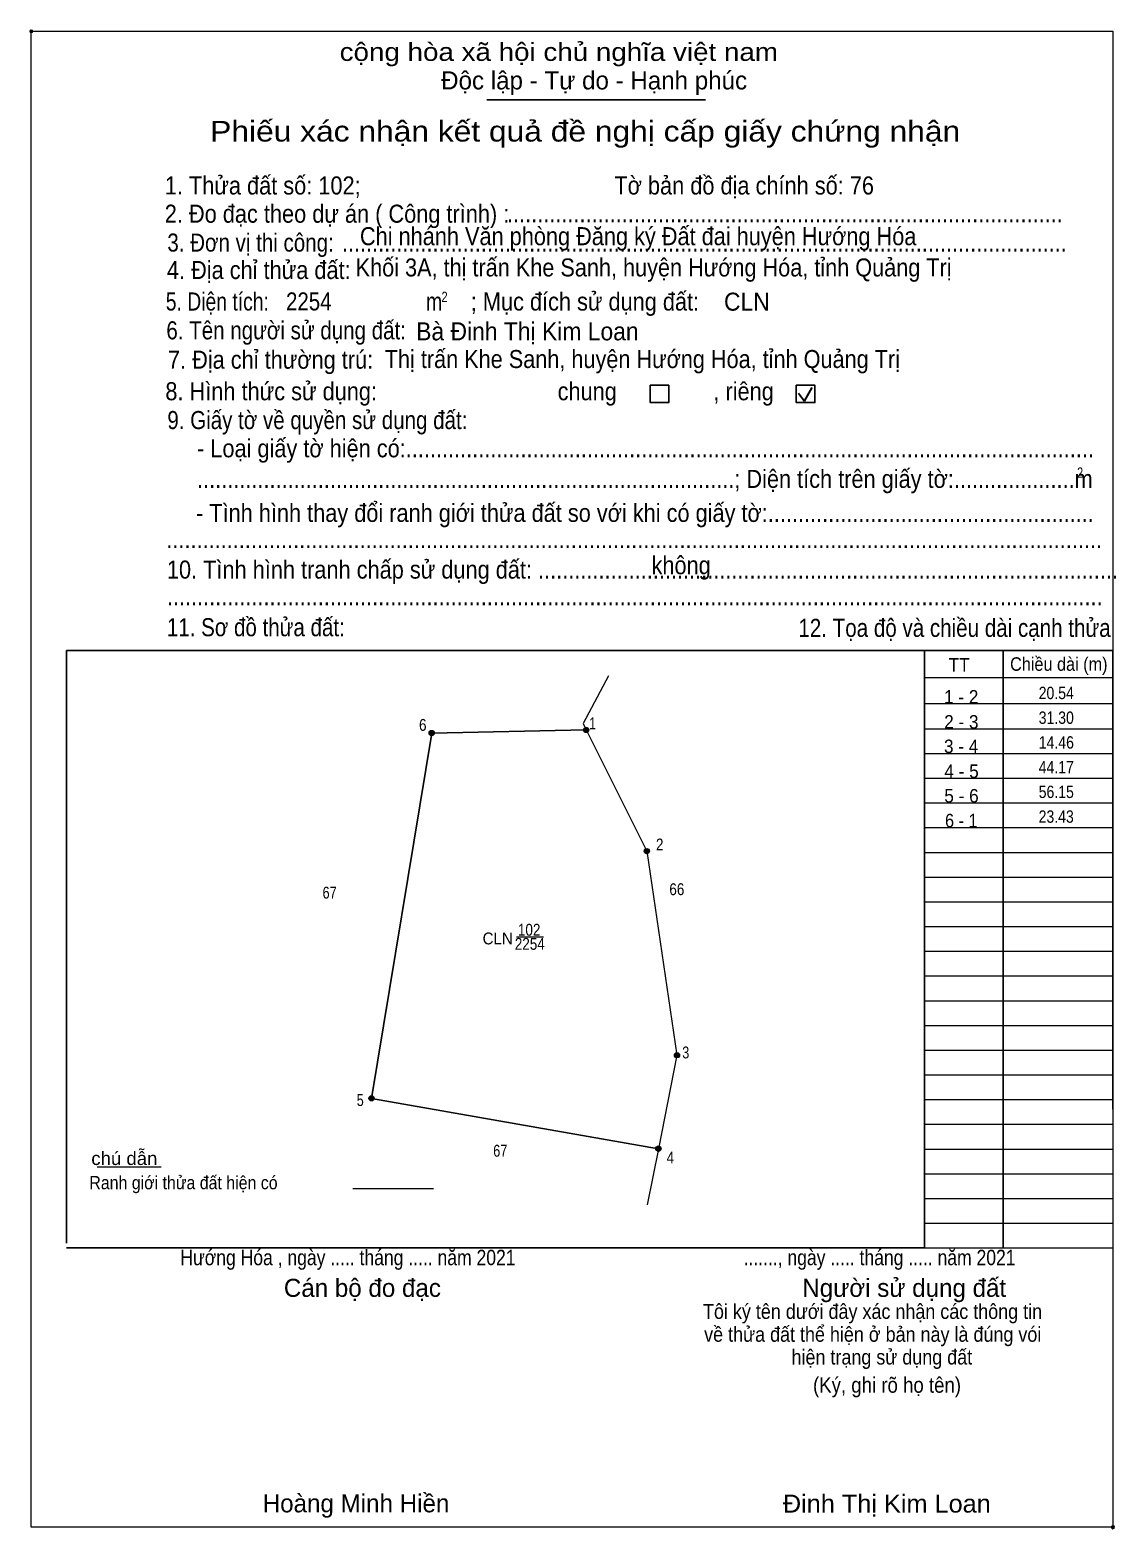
# Model space of a CAD drawing. Header units: metres. Extents: x 552193 to 553009, y 1838990 to 1839218.
# Drawn here: x 552193.4 to 552358.1, y 1838990.3 to 1839217.8 of the extents above; entities that cross this region are included whole.
import ezdxf
from ezdxf.enums import TextEntityAlignment as Align

# ---------------------------------------------------------------- set-up
doc = ezdxf.new("R2010")
doc.units = ezdxf.units.M
doc.header["$LTSCALE"] = 0.8
doc.header["$PDMODE"] = 32
doc.header["$PDSIZE"] = 0.4
for name, color, linetype, lineweight in [('1', 7, 'Continuous', 13), ('10', 7, 'Continuous', 13), ('15', 7, 'Continuous', 13), ('17', 7, 'Continuous', 13), ('2', 7, 'Continuous', 25), ('30', 7, 'Continuous', 13), ('6', 7, 'Continuous', 13), ('63', 7, 'Continuous', 13)]:
    doc.layers.add(name, color=color, linetype=linetype, lineweight=lineweight)

msp = doc.modelspace()

# ---------------------------------------------------------------- hatches: boundary and pattern name
at = {"layer": '63'}
for points in [[(552254.72, 1839111.17, 1), (552253.92, 1839111.17, 1)], [(552254.57, 1839111.17, 1), (552254.07, 1839111.17, 1)], [(552278.15, 1839111.64, 1), (552277.35, 1839111.64, 1)], [(552278, 1839111.64, 1), (552277.5, 1839111.64, 1)], [(552287.35, 1839093.27, 1), (552286.55, 1839093.27, 1)], [(552287.2, 1839093.27, 1), (552286.7, 1839093.27, 1)], [(552291.92, 1839062.31, 1), (552291.12, 1839062.31, 1)], [(552245.6, 1839055.77, 1), (552244.8, 1839055.77, 1)], [(552289.1, 1839048.13, 1), (552288.3, 1839048.13, 1)]]:
    msp.add_hatch(color=256, dxfattribs=at).paths.add_polyline_path(points)

# ---------------------------------------------------------------- linework, layer by layer
at = {"layer": '1'}
msp.add_lwpolyline([(552277.75, 1839111.64), (552286.95, 1839093.27), (552291.52, 1839062.31), (552288.7, 1839048.13), (552245.2, 1839055.77), (552254.32, 1839111.17)], close=True, dxfattribs=at)
at = {"layer": '15'}
for p, q in [((552281.13, 1839119.83), (552277.27, 1839112.6)), ((552286.95, 1839093.27), (552291.52, 1839062.31))]:
    msp.add_line(p, q, dxfattribs=at)
for points in [[(552277.27, 1839112.6), (552277.75, 1839111.64), (552286.95, 1839093.27)], [(552291.52, 1839062.31), (552288.7, 1839048.13), (552287.01, 1839039.62)]]:
    msp.add_lwpolyline(points, dxfattribs=at)
at = {"layer": '17'}
msp.add_line((552203.6, 1839045.38), (552213.27, 1839045.38), dxfattribs=at)
at = {"layer": '2'}
for p, q in [((552262.69, 1839207.21), (552295.86, 1839207.21)), ((552198.95, 1839123.71), (552329.07, 1839123.71)), ((552198.95, 1839033.82), (552198.95, 1839123.71)), ((552329.07, 1839123.71), (552329.07, 1839033.08)), ((552329.07, 1839033.08), (552198.95, 1839033.08))]:
    msp.add_line(p, q, dxfattribs=at)
at = {"layer": '2', "lineweight": 35}
for p, q in [((552310.88, 1839161.53), (552312.02, 1839163.57)), ((552309.95, 1839162.75), (552310.88, 1839161.53))]:
    msp.add_line(p, q, dxfattribs=at)
at = {"layer": '2', "lineweight": 13}
msp.add_lwpolyline([(552193.6, 1839217.61), (552357.64, 1839217.61), (552357.64, 1838990.73), (552193.6, 1838990.73)], close=True, dxfattribs=at)
at = {"layer": '2'}
for points in [[(552287.46, 1839163.92), (552290.28, 1839163.92), (552290.28, 1839161.29), (552287.46, 1839161.29)], [(552309.62, 1839163.92), (552312.44, 1839163.92), (552312.44, 1839161.29), (552309.62, 1839161.29)]]:
    msp.add_lwpolyline(points, close=True, dxfattribs=at)
at = {"layer": '2', "lineweight": 13}
msp.add_lwpolyline([(552277.75, 1839111.64), (552254.32, 1839111.17), (552245.2, 1839055.77), (552288.7, 1839048.13)], dxfattribs=at)
at = {"layer": '2'}
for p in [(552193.6, 1839217.61), (552357.64, 1838990.73)]:
    msp.add_point(p, dxfattribs=at)
at = {"layer": '30', "lineweight": 25}
for p, q in [((552329.07, 1839054.14), (552329.07, 1839123.71)), ((552341.01, 1839123.71), (552341.01, 1839033.08))]:
    msp.add_line(p, q, dxfattribs=at)
at = {"layer": '30'}
for p, q in [((552329.07, 1839119.62), (552357.64, 1839119.62)), ((552329.07, 1839115.64), (552357.64, 1839115.64)), ((552328.99, 1839111.82), (552357.56, 1839111.82)), ((552329.07, 1839108.09), (552357.64, 1839108.09)), ((552329.07, 1839104.33), (552357.64, 1839104.33)), ((552329.07, 1839100.58), (552357.64, 1839100.58)), ((552329.07, 1839096.83), (552357.64, 1839096.83)), ((552329.07, 1839093.08), (552357.64, 1839093.08)), ((552329.07, 1839089.33), (552357.64, 1839089.33)), ((552329.07, 1839085.58), (552357.64, 1839085.58)), ((552329.07, 1839081.83), (552357.64, 1839081.83)), ((552329.07, 1839078.08), (552357.64, 1839078.08)), ((552329.07, 1839074.33), (552357.64, 1839074.33)), ((552329.07, 1839070.58), (552357.64, 1839070.58)), ((552329.07, 1839066.83), (552357.64, 1839066.83)), ((552329.07, 1839063.08), (552357.64, 1839063.08)), ((552329.07, 1839059.33), (552357.64, 1839059.33)), ((552329.07, 1839055.58), (552357.64, 1839055.58)), ((552329.07, 1839051.83), (552357.64, 1839051.83)), ((552329.07, 1839048.08), (552357.64, 1839048.08)), ((552329.07, 1839048.07), (552357.64, 1839048.07)), ((552329.07, 1839044.33), (552357.64, 1839044.33)), ((552329.07, 1839040.58), (552357.64, 1839040.58)), ((552329.07, 1839036.83), (552357.64, 1839036.83)), ((552329.07, 1839033.08), (552357.64, 1839033.08))]:
    msp.add_line(p, q, dxfattribs=at)
at = {"layer": '30', "lineweight": 25}
msp.add_lwpolyline([(552329.07, 1839123.71), (552357.64, 1839123.71), (552357.64, 1839054.14)], dxfattribs=at)
at = {"layer": '6'}
msp.add_line((552242.38, 1839042.12), (552254.6, 1839042.12), dxfattribs=at)
at = {"layer": '63'}
msp.add_line((552267.2, 1839080.26), (552271.27, 1839080.26), dxfattribs=at)
for centre, radius in [((552254.32, 1839111.17), 0.4), ((552254.32, 1839111.17), 0.25), ((552277.75, 1839111.64), 0.4), ((552277.75, 1839111.64), 0.25), ((552286.95, 1839093.27), 0.4), ((552286.95, 1839093.27), 0.25), ((552291.52, 1839062.31), 0.4), ((552245.2, 1839055.77), 0.4), ((552288.7, 1839048.13), 0.4)]:
    msp.add_circle(centre, radius, dxfattribs=at)

# ---------------------------------------------------------------- texts
at = {"layer": '1'}
for s, width, p in [('102', 0.85, (552269.1, 1839080.44)), ('CLN', 0.95, (552264.33, 1839079.12)), ('2254', 0.85, (552269.2, 1839078.3))]:
    msp.add_text(s, height=1.8, dxfattribs=dict(at, width=width)).set_placement(p, align=Align.CENTER)
at = {"layer": '10'}
for s, height, width, p in [('1 - 2', 2.046, 0.95, (552334.63, 1839115.64)), ('2 - 3', 2.046, 0.95, (552334.65, 1839111.85)), ('3 - 4', 2.046, 0.95, (552334.62, 1839108.14)), ('4 - 5', 2.046, 0.95, (552334.68, 1839104.36)), ('5 - 6', 2.046, 0.95, (552334.67, 1839100.64)), ('6 - 1', 2.05, 0.9, (552334.64, 1839096.88))]:
    msp.add_text(s, height=height, dxfattribs=dict(at, width=width)).set_placement(p, align=Align.CENTER)
at = {"layer": '15'}
for s, width, p in [('67', 0.8, (552238.84, 1839086.07)), ('66', 0.85, (552291.5, 1839086.59)), ('67', 0.8, (552264.72, 1839046.92))]:
    msp.add_text(s, height=1.8, dxfattribs=dict(at, width=width)).set_placement(p, align=Align.CENTER)
at = {"layer": '2'}
for s, height, width, p in [('cộng hòa xã hội chủ nghĩa việt nam', 2.738, 1.15, (552240.36, 1839213.12)), ('1. Thửa đất số: 102;                                          Tờ bản đồ địa chính số: 76', 2.74, 0.9, (552213.84, 1839192.86)), ('2. Đo đạc theo dự án ( Công trình) : ', 2.74, 0.9, (552213.84, 1839188.58)), ('............................................................................................', 2.74, 0.9, (552265.74, 1839188.66)), ('3. Đơn vị thi công:', 2.74, 0.85, (552214.23, 1839184.2)), ('Chi nhánh Văn phòng Đăng ký Đất đai huyện Hướng Hóa', 2.737, 0.9, (552243.44, 1839185.17)), ('........................................................................................................................', 2.74, 0.9, (552240.7, 1839184.2)), ('4. Địa chỉ thửa đất:', 2.74, 0.9, (552214.16, 1839180.04)), ('Khối 3A, thị trấn Khe Sanh, huyện Hướng Hóa, tỉnh Quảng Trị', 2.73, 0.9, (552242.79, 1839180.43)), ('5. Diện tích:', 2.74, 0.8, (552213.99, 1839175.26)), ('2254', 2.73, 0.85, (552232.23, 1839175.28)), ('m', 2.74, 0.8, (552253.47, 1839175.26)), ('2', 1.56, 0.8, (552255.81, 1839176.56)), ('; Mục đích sử dụng đất:', 2.738, 0.9, (552260.25, 1839175.26)), ('CLN', 2.73, 0.95, (552298.65, 1839175.24)), ('6. Tên người sử dụng đất:', 2.74, 0.85, (552214.08, 1839170.89)), ('Bà Đinh Thị Kim Loan', 2.73, 0.95, (552251.97, 1839170.74)), ('7. Địa chỉ thường trú:', 2.74, 0.9, (552214.32, 1839166.44)), ('Thị trấn Khe Sanh, huyện Hướng Hóa, tỉnh Quảng Trị', 2.73, 0.9, (552247.2, 1839166.54)), ('8. Hình thức sử dụng:', 2.74, 0.9, (552213.93, 1839161.65)), ('chung                , riêng', 2.738, 0.9, (552273.42, 1839161.65)), ('9. Giấy tờ về quyền sử dụng đất:', 2.74, 0.85, (552214.23, 1839157.28)), ('     - Loại giấy tờ hiện có:..................................................................................................................', 2.738, 0.9, (552214.16, 1839153)), ('     .........................................................................................; Diện tích trên giấy tờ:....................m', 2.738, 0.9, (552214.16, 1839148.36)), ('2', 1.56, 0.8, (552352.2, 1839149.9)), ('     - Tình hình thay đổi ranh giới thửa đất so với khi có giấy tờ:......................................................', 2.738, 0.9, (552214, 1839143.2)), ('...........................................................................................................................................................', 2.738, 0.9, (552214.08, 1839139.22)), ('10. Tình hình tranh chấp sử dụng đất: ................................................................................................', 2.74, 0.9, (552214.16, 1839134.6)), ('không', 2.738, 0.9, (552287.66, 1839135.26)), ('...........................................................................................................................................................', 2.738, 0.9, (552214.16, 1839130.56)), ('11. Sơ đồ thửa đất:', 2.74, 0.85, (552214.16, 1839125.86)), ('12. Tọa độ và chiều dài cạnh thửa', 2.745, 0.85, (552309.93, 1839125.76)), ('Hướng Hóa , ngày ..... tháng ..... năm 2021', 2.34, 0.85, (552216.2, 1839030.46)), ('......., ngày ..... tháng ..... năm 2021', 2.34, 0.85, (552301.62, 1839030.46)), ('(Ký, ghi rõ họ tên)', 2.347, 0.9, (552312.15, 1839011.12)), ('Đinh Thị Kim Loan', 2.73, 1.05, (552307.58, 1838992.94))]:
    msp.add_text(s, height=height, dxfattribs=dict(at, width=width)).set_placement(p)
for s, height, p in [('Độc lập - Tự do - Hạnh phúc', 2.738, (552255.75, 1839208.8)), ('Cán bộ đo đạc', 2.738, (552231.9, 1839025.66)), ('Người sử dụng đất', 2.738, (552310.53, 1839025.66)), ('Hoàng Minh Hiền', 2.74, (552228.69, 1838992.98))]:
    msp.add_text(s, height=height, dxfattribs=at).set_placement(p)
for s, height, width, p in [('Phiếu xác nhận kết quả đề nghị cấp giấy chứng nhận', 3.13, 1.15, (552277.6, 1839200.89)), ('Tôi ký tên dưới đây xác nhận các thông tin', 2.262, 0.9, (552321.18, 1839022.32)), ('về thửa đất thể hiện ở bản này là đúng vói', 2.262, 0.9, (552321.21, 1839018.85)), ('hiện trạng sử dụng đất', 2.262, 0.9, (552322.59, 1839015.4))]:
    msp.add_text(s, height=height, dxfattribs=dict(at, width=width)).set_placement(p, align=Align.CENTER)
msp.add_text('.', height=0.782, dxfattribs=at).set_placement((552357.6, 1838990.3), align=Align.CENTER)
at = {"layer": '30'}
for s, height, width, p in [('Chiều dài (m)', 2.046, 0.9, (552342.04, 1839120.62)), ('TT', 2.04, 0.95, (552332.73, 1839120.5))]:
    msp.add_text(s, height=height, dxfattribs=dict(at, width=width)).set_placement(p)
at = {"layer": '6'}
for s, width, p in [('chú dẫn', 1.05, (552202.7, 1839045.66)), ('Ranh giới thửa đất hiện có ', 0.9, (552202.4, 1839041.98))]:
    msp.add_text(s, height=2.005, dxfattribs=dict(at, width=width)).set_placement(p)
at = {"layer": '63'}
for s, height, width, p in [('20.54', 1.875, 0.85, (552351.71, 1839116.32)), (' 1', 1.8, 0.75, (552279.21, 1839111.74)), ('31.30', 1.875, 0.85, (552351.71, 1839112.57)), (' 6', 1.8, 0.85, (552253.54, 1839111.51)), ('14.46', 1.875, 0.85, (552351.72, 1839108.82)), ('44.17', 1.875, 0.85, (552351.72, 1839105.07)), ('56.15', 1.875, 0.85, (552351.71, 1839101.32)), ('23.43', 1.875, 0.85, (552351.7, 1839097.57)), (' 2', 1.8, 0.85, (552289.47, 1839093.37)), (' 3', 1.8, 0.8, (552293.39, 1839061.83)), (' 5', 1.8, 0.8, (552244.02, 1839054.61)), (' 4', 1.8, 0.85, (552291.09, 1839045.9))]:
    msp.add_text(s, height=height, dxfattribs=dict(at, width=width)).set_placement(p, align=Align.RIGHT)

doc.saveas('drawing.dxf')
